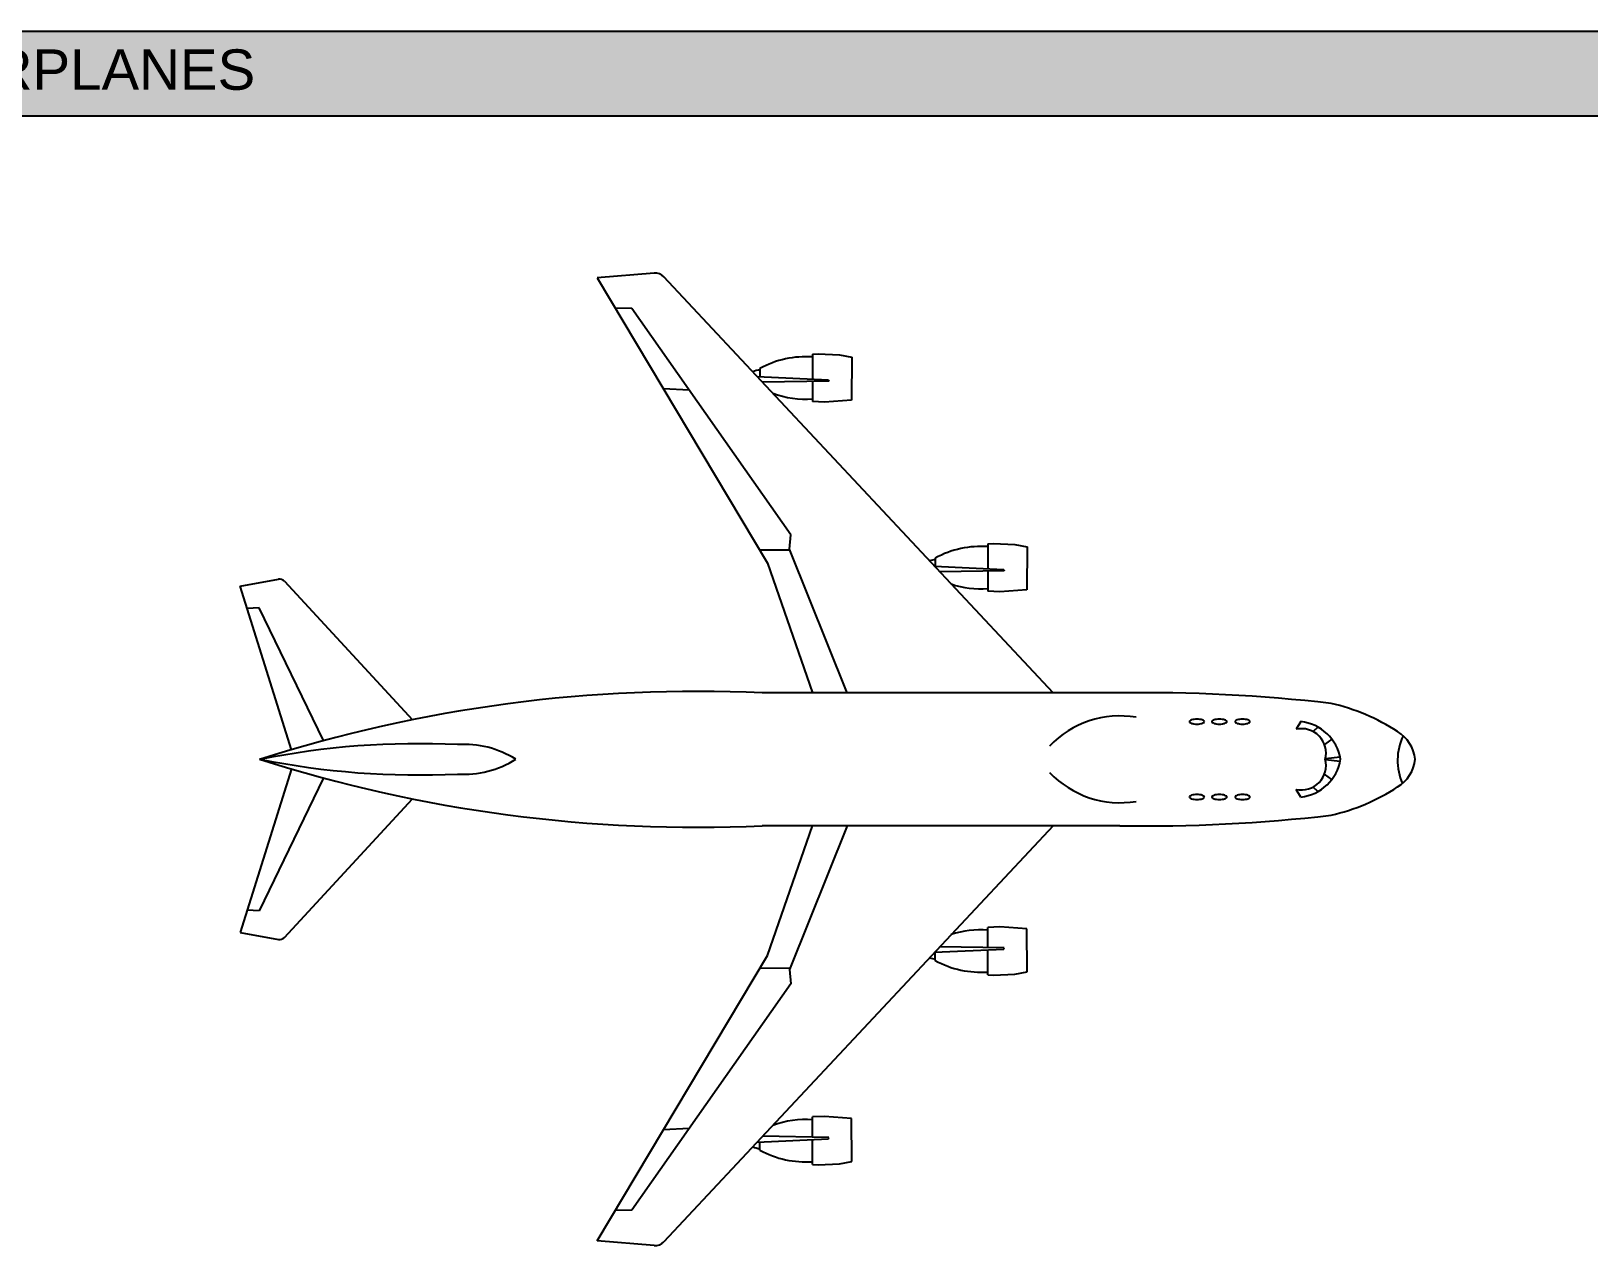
# Model space of a CAD drawing. Header units: millimetres. Extents: x 55820 to 273946, y 267258 to 385604.
# Drawn here: x 169851 to 221898, y 345022 to 385604 of the extents above; entities that cross this region are included whole.
import ezdxf

# ---------------------------------------------------------------- set-up
doc = ezdxf.new("R2010")
doc.units = ezdxf.units.MM
doc.layers.add('www.cad-blocks.net', color=7, linetype='Continuous')
doc.styles.get("Standard").update_dxf_attribs({"font": 'arial.ttf'})

# ---------------------------------------------------------------- blocks, each defined once
blk = doc.blocks.new('A$C27480B19')
for p, q in [((12099, 18465), (25101, 32363)), ((27327, 32331), (21639, 22797)), ((25428, 32489), (27327, 32331)), ((20862, 23745), (26169, 31307)), ((26169, 31307), (26720, 31314)), ((19230, 29759), (18818, 29682)), ((18818, 29682), (18835, 28244)), ((19942, 29791), (19230, 29759)), ((20134, 29778), (19942, 29791)), ((20134, 29778), (20134, 28948)), ((21891, 29307), (21891, 29028)), ((19598, 28924), (19591, 28875)), ((19591, 28875), (21806, 28841)), ((21985, 29032), (19598, 28924)), ((20134, 28866), (20133, 28195)), ((18835, 28244), (19737, 28180)), ((19737, 28180), (20133, 28195)), ((24252, 28575), (25112, 28619)), ((13373, 23423), (12961, 23346)), ((14084, 23455), (13373, 23423)), ((14277, 23442), (14084, 23455)), ((14277, 23442), (14276, 22612)), ((20903, 23262), (20862, 23745)), ((12961, 23346), (12978, 21908)), ((16034, 22971), (16034, 22692)), ((18973, 18465), (20903, 23262)), ((20889, 23227), (21896, 23229)), ((13740, 22588), (13733, 22539)), ((13733, 22539), (15879, 22506)), ((16054, 22693), (13740, 22588)), ((14276, 22530), (14276, 21859)), ((21639, 22797), (20135, 18465)), ((12978, 21908), (13879, 21844)), ((37780, 22193), (33500, 17568)), ((37541, 16568), (39261, 22030)), ((39261, 22030), (37982, 22261)), ((13879, 21844), (14276, 21859)), ((36472, 16869), (38619, 21304)), ((38619, 21304), (39025, 21280)), ((9871, 18465), (21820, 18465)), ((3249, 17324), (3408, 17171)), ((3823, 17506), (3977, 17250)), ((2779, 16916), (3031, 16742)), ((2503, 16313), (2998, 16267)), ((2503, 16178), (2998, 16224)), ((2779, 15574), (3031, 15749)), ((36472, 15622), (38619, 11186)), ((37541, 15923), (39261, 10460)), ((3249, 15166), (3408, 15319)), ((3823, 14985), (3977, 15241)), ((37780, 10298), (33500, 14923)), ((9871, 14025), (21820, 14025)), ((12099, 14025), (25101, 127)), ((18973, 14025), (20903, 9229)), ((21639, 9693), (20135, 14025)), ((38619, 11186), (39025, 11211)), ((12961, 9145), (12978, 10583)), ((12978, 10583), (13879, 10646)), ((13879, 10646), (14276, 10632)), ((14276, 9960), (14276, 10632)), ((39261, 10460), (37982, 10230)), ((13733, 9952), (15879, 9985)), ((13740, 9903), (13733, 9952)), ((16054, 9798), (13740, 9903)), ((14277, 9049), (14276, 9879)), ((16034, 9520), (16034, 9799)), ((27327, 160), (21639, 9693)), ((13373, 9067), (12961, 9145)), ((14084, 9036), (13373, 9067)), ((14277, 9049), (14084, 9036)), ((20903, 9229), (20862, 8746)), ((20889, 9263), (21896, 9262)), ((20862, 8746), (26169, 1184)), ((18818, 2809), (18835, 4247)), ((18835, 4247), (19737, 4310)), ((19737, 4310), (20133, 4296)), ((20134, 3624), (20133, 4296)), ((19591, 3616), (21806, 3650)), ((24252, 3916), (25112, 3872)), ((19598, 3567), (19591, 3616)), ((21985, 3458), (19598, 3567)), ((20134, 2713), (20134, 3543)), ((21891, 3184), (21891, 3463)), ((19230, 2731), (18818, 2809)), ((19942, 2700), (19230, 2731)), ((20134, 2713), (19942, 2700)), ((26169, 1184), (26720, 1177)), ((25428, 1), (27327, 160))]:
    blk.add_line(p, q)
for centre, radius, start, end in [((25395, 32088), 402, 85.2323, 136.9069), ((20347, 26433), 3262, 61.7496, 93.7513), ((21835, 28525), 728, 65.937, 85.567), ((20347, 31540), 3262, 266.2487, 289.9986), ((14490, 20097), 3262, 61.7496, 93.7513), ((15978, 22189), 728, 70.2727, 85.567), ((14490, 25204), 3262, 266.2487, 288.0685), ((37943, 22042), 222, 79.7992, 137.2229), ((9052, -35949), 54421, 89.1382, 96.5906), ((24013, -29441), 47956, 72.2689, 92.6213), ((4331, 11446), 6838, 102.8814, 123.1774), ((3983, 16003), 1511, 96.0561, 170.7787), ((3797, 16450), 820, 77.3044, 194.4736), ((5550, 17505), 32.2, 128.4586, 180), ((5550, 17505), 32.2, 180, 231.5414), ((5653, 17376), 197, 108.2108, 128.4586), ((5653, 17634), 197, 231.5414, 251.7892), ((5722, 17166), 418, 97.7601, 108.2108), ((5722, 17844), 418, 251.7892, 262.2399), ((5768, 16830), 757, 90, 97.7601), ((5768, 18179), 757, 262.2399, 270), ((5768, 16830), 757, 82.2399, 90), ((5768, 18179), 757, 270, 277.7601), ((5813, 17166), 418, 71.7892, 82.2399), ((5813, 17844), 418, 277.7601, 288.2108), ((5882, 17376), 197, 51.5414, 71.7892), ((5882, 17634), 197, 288.2108, 308.4586), ((5985, 17505), 32.2, 360, 51.5414), ((5985, 17505), 32.2, 308.4586, 0), ((6326, 17505), 32.2, 128.4586, 180), ((6326, 17505), 32.2, 180, 231.5414), ((6428, 17376), 197, 108.2108, 128.4586), ((6428, 17634), 197, 231.5414, 251.7892), ((6497, 17166), 418, 97.7601, 108.2108), ((6497, 17844), 418, 251.7892, 262.2399), ((6543, 16830), 757, 90, 97.7601), ((6543, 18179), 757, 262.2399, 270), ((6543, 16830), 757, 82.2399, 90), ((6543, 18179), 757, 270, 277.7601), ((6589, 17166), 418, 71.7892, 82.2399), ((6589, 17844), 418, 277.7601, 288.2108), ((6658, 17376), 197, 51.5414, 71.7892), ((6658, 17634), 197, 288.2108, 308.4586), ((6760, 17505), 32.2, 360, 51.5414), ((6760, 17505), 32.2, 308.4586, 0), ((7074, 17505), 32.2, 128.4586, 180), ((7074, 17505), 32.2, 180, 231.5414), ((7176, 17376), 197, 108.2108, 128.4586), ((7176, 17634), 197, 231.5414, 251.7892), ((7245, 17166), 418, 97.7601, 108.2108), ((7245, 17844), 418, 251.7892, 262.2399), ((7291, 16830), 757, 90, 97.7601), ((7291, 18179), 757, 262.2399, 270), ((7291, 16830), 757, 82.2399, 90), ((7291, 18179), 757, 270, 277.7601), ((7336, 17166), 418, 71.7892, 82.2399), ((7336, 17844), 418, 277.7601, 288.2108), ((7406, 17376), 197, 51.5414, 71.7892), ((7406, 17634), 197, 288.2108, 308.4586), ((7508, 17505), 32.2, 360, 51.5414), ((7508, 17505), 32.2, 308.4586, 0), ((9859, 14443), 3252, 43.6439, 99.4633), ((1192, 16135), 1197, 120.2662, 174.7289), ((-1292, 16284), 1879, 333.9891, 24.1471), ((31772, 13528), 3216, 85.9995, 122.3227), ((33305, -10126), 26894, 78.6051, 92.7883), ((1192, 16355), 1197, 185.2711, 239.7338), ((3983, 16488), 1511, 189.2213, 263.9439), ((3797, 16041), 820, 165.5264, 282.6956), ((24013, 61931), 47956, 267.3787, 287.7311), ((31772, 18963), 3216, 237.6773, 274.0005), ((33305, 42617), 26894, 267.2117, 281.3949), ((9859, 18048), 3252, 260.5367, 316.3561), ((4331, 21044), 6838, 236.8226, 257.1186), ((5550, 14986), 32.2, 128.4586, 180), ((5550, 14986), 32.2, 180, 231.5414), ((5653, 14857), 197, 108.2108, 128.4586), ((5653, 15115), 197, 231.5414, 251.7892), ((5722, 14647), 418, 97.7601, 108.2108), ((5722, 15325), 418, 251.7892, 262.2399), ((5768, 14311), 757, 90, 97.7601), ((5768, 15661), 757, 262.2399, 270), ((5768, 14311), 757, 82.2399, 90), ((5768, 15661), 757, 270, 277.7601), ((5813, 14647), 418, 71.7892, 82.2399), ((5813, 15325), 418, 277.7601, 288.2108), ((5882, 14857), 197, 51.5414, 71.7892), ((5882, 15115), 197, 288.2108, 308.4586), ((5985, 14986), 32.2, 360, 51.5414), ((5985, 14986), 32.2, 308.4586, 360), ((6326, 14986), 32.2, 128.4586, 180), ((6326, 14986), 32.2, 180, 231.5414), ((6428, 14857), 197, 108.2108, 128.4586), ((6428, 15115), 197, 231.5414, 251.7892), ((6497, 14647), 418, 97.7601, 108.2108), ((6497, 15325), 418, 251.7892, 262.2399), ((6543, 14311), 757, 90, 97.7601), ((6543, 15661), 757, 262.2399, 270), ((6543, 14311), 757, 82.2399, 90), ((6543, 15661), 757, 270, 277.7601), ((6589, 14647), 418, 71.7892, 82.2399), ((6589, 15325), 418, 277.7601, 288.2108), ((6658, 14857), 197, 51.5414, 71.7892), ((6658, 15115), 197, 288.2108, 308.4586), ((6760, 14986), 32.2, 360, 51.5414), ((6760, 14986), 32.2, 308.4586, 360), ((7074, 14986), 32.2, 128.4586, 180), ((7074, 14986), 32.2, 180, 231.5414), ((7176, 14857), 197, 108.2108, 128.4586), ((7176, 15115), 197, 231.5414, 251.7892), ((7245, 14647), 418, 97.7601, 108.2108), ((7245, 15325), 418, 251.7892, 262.2399), ((7291, 14311), 757, 90, 97.7601), ((7291, 15661), 757, 262.2399, 270), ((7291, 14311), 757, 82.2399, 90), ((7291, 15661), 757, 270, 277.7601), ((7336, 14647), 418, 71.7892, 82.2399), ((7336, 15325), 418, 277.7601, 288.2108), ((7406, 14857), 197, 51.5414, 71.7892), ((7406, 15115), 197, 288.2108, 308.4586), ((7508, 14986), 32.2, 360, 51.5414), ((7508, 14986), 32.2, 308.4586, 360), ((9052, 68440), 54421, 263.4094, 270.8618), ((14490, 7287), 3262, 71.9315, 93.7513), ((37943, 10448), 222, 222.7771, 280.2008), ((14490, 12394), 3262, 266.2487, 298.2504), ((15978, 10302), 728, 274.433, 289.7273), ((20347, 951), 3262, 70.0014, 93.7513), ((20347, 6058), 3262, 266.2487, 298.2504), ((21835, 3966), 728, 274.433, 294.063), ((25395, 402), 402, 223.0931, 274.7677)]:
    blk.add_arc(centre, radius, start, end)
blk = doc.blocks.new('FORMAT')
at = {"layer": 'www.cad-blocks.net', "true_color": 0x546d8e}
h = blk.add_hatch(color=155, dxfattribs=at)
h.set_gradient(color1=(68, 68, 68), color2=(84, 109, 142), tint=1)
h.paths.add_polyline_path([(65888, 385604), (65888, 382774), (273946, 382774), (273946, 385604)])
at = {"layer": 'www.cad-blocks.net', "color": 155, "true_color": 0x546d8e}
for p, q in [((65888, 385604), (273946, 385604)), ((65888, 382774), (273946, 382774)), ((65888, 382774), (273946, 382774))]:
    blk.add_line(p, q, dxfattribs=at)
at = {"layer": 'www.cad-blocks.net', "insert": (153447, 384995), "char_height": 1350, "attachment_point": 1}
blk.add_mtext_dynamic_manual_height_columns('{\\C255;\\c16777215;COMMERCIAL AIRPLANES}', width=25984.47, gutter_width=12.5, heights=[0], dxfattribs=at)

msp = doc.modelspace()

# ---------------------------------------------------------------- block references
msp.add_blockref('FORMAT', (0, 0))
at = {"rotation": 180}
msp.add_blockref('A$C27480B19', (216094, 377522), dxfattribs=at)

doc.saveas('drawing.dxf')
